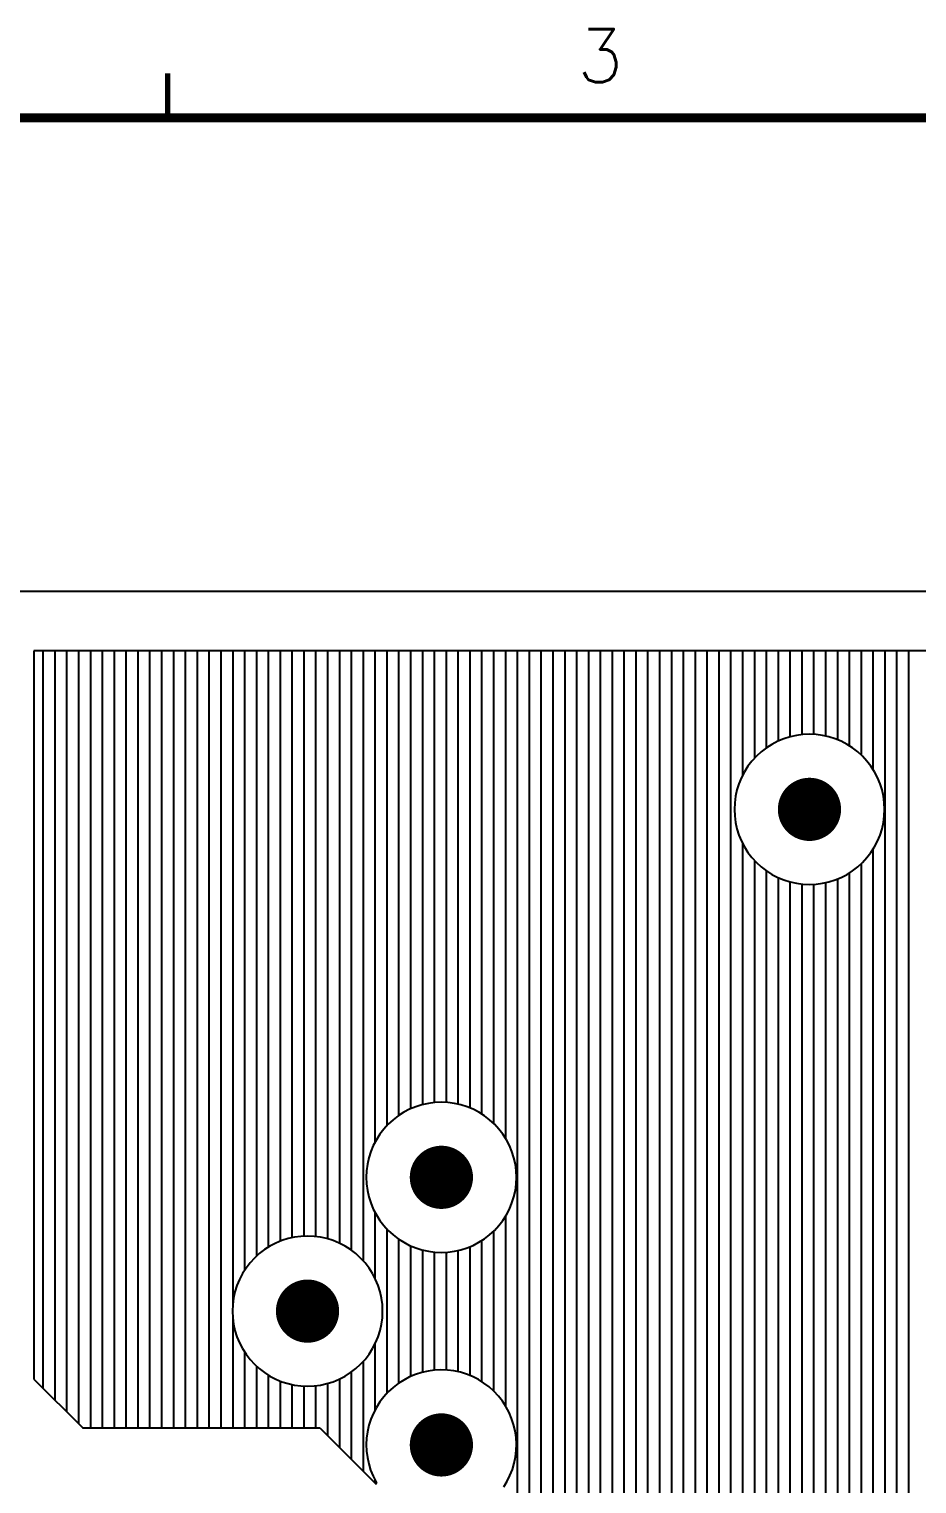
# Model space of a CAD drawing. Extents: x 295 to 953, y 10 to 290.
# Drawn here: x 581.7 to 631.7, y 208 to 290 of the extents above; entities that cross this region are included whole.
import ezdxf
from ezdxf.enums import TextEntityAlignment as Align

# ---------------------------------------------------------------- set-up
doc = ezdxf.new("R2010")
doc.units = 0
doc.header["$LTSCALE"] = 5
doc.header["$MEASUREMENT"] = 0
doc.layers.get('0').update_dxf_attribs({"linetype": 'CONTINUOUS', "lineweight": 25})
for name, color, linetype in [('ART003_PHO', 3, 'CONTINUOUS'), ('문자', 4, 'CONTINUOUS'), ('테두리', 3, 'CONTINUOUS')]:
    doc.layers.add(name, color=color, linetype=linetype)
doc.styles.get("Standard").update_dxf_attribs({"font": 'simplex.shx'})

# ---------------------------------------------------------------- blocks, each defined once
blk = doc.blocks.new('C')
at = {"layer": '테두리'}
for points, const_width in [([(112.5, 287.5), (112.5, 285)], 0.3), ([(15, 285), (15, 15), (405, 15), (405, 285), (15, 285)], 0.5)]:
    blk.add_lwpolyline(points, dxfattribs=dict(at, const_width=const_width))
at = {"layer": '문자'}
blk.add_text('3', height=3, dxfattribs=at).set_placement((136.875, 288.5), align=Align.MIDDLE)

msp = doc.modelspace()

# ---------------------------------------------------------------- linework, layer by layer
at = {"const_width": 1.782}
for points in [[(625.655, 246.901, 1), (625.655, 245.119, 1)], [(604.91, 226.156, 1), (604.91, 224.374, 1)], [(597.366, 218.612, 1), (597.366, 216.83, 1)], [(604.91, 211.068, 1), (604.91, 209.286, 1)]]:
    msp.add_lwpolyline(points, format="xyb", close=True, dxfattribs=at)
at = {"layer": 'ART003_PHO', "color": 7}
for p, q in [((822.136, 258.291), (548.896, 258.291)), ((581.938, 254.923), (581.937, 254.92)), ((581.937, 254.92), (581.937, 254.916)), ((581.937, 254.916), (581.937, 254.913)), ((581.937, 254.913), (581.937, 213.911)), ((581.939, 254.926), (581.938, 254.923)), ((581.94, 254.929), (581.939, 254.926)), ((581.942, 254.932), (581.94, 254.929)), ((581.944, 254.934), (581.942, 254.932)), ((581.946, 254.937), (581.944, 254.934)), ((581.948, 254.939), (581.946, 254.937)), ((581.95, 254.942), (581.948, 254.939)), ((581.953, 254.943), (581.95, 254.942)), ((581.955, 254.945), (581.953, 254.943)), ((581.958, 254.947), (581.955, 254.945)), ((581.961, 254.948), (581.958, 254.947)), ((581.964, 254.949), (581.961, 254.948)), ((581.968, 254.95), (581.964, 254.949)), ((581.971, 254.95), (581.968, 254.95)), ((581.974, 254.95), (581.971, 254.95)), ((822.136, 254.95), (581.974, 254.95)), ((582.455, 254.95), (582.455, 213.377)), ((583.123, 254.95), (583.123, 212.709)), ((583.791, 254.95), (583.791, 212.041)), ((584.459, 254.95), (584.459, 211.373)), ((585.128, 254.95), (585.128, 211.143)), ((585.796, 254.95), (585.796, 211.143)), ((586.464, 254.95), (586.464, 211.143)), ((587.132, 254.95), (587.132, 211.143)), ((587.801, 254.95), (587.801, 211.143)), ((588.469, 254.95), (588.469, 211.143)), ((589.137, 254.95), (589.137, 211.143)), ((589.805, 254.95), (589.805, 211.143)), ((590.474, 254.95), (590.474, 211.143)), ((591.142, 254.95), (591.142, 211.143)), ((591.81, 254.95), (591.81, 211.143)), ((592.478, 254.95), (592.478, 211.143)), ((593.147, 254.95), (593.147, 218.051)), ((593.815, 254.95), (593.815, 220.024)), ((594.483, 254.95), (594.483, 220.82)), ((595.151, 254.95), (595.151, 221.328)), ((595.82, 254.95), (595.82, 221.661)), ((596.488, 254.95), (596.488, 221.861)), ((597.156, 254.95), (597.156, 221.948)), ((597.824, 254.95), (597.824, 221.929)), ((598.493, 254.95), (598.493, 221.801)), ((599.161, 254.95), (599.161, 221.554)), ((599.829, 254.95), (599.829, 221.163)), ((600.497, 254.95), (600.497, 220.568)), ((601.166, 254.95), (601.166, 227.238)), ((601.834, 254.95), (601.834, 228.172)), ((602.502, 254.95), (602.502, 228.746)), ((603.17, 254.95), (603.17, 229.123)), ((603.839, 254.95), (603.839, 229.36)), ((604.507, 254.95), (604.507, 229.478)), ((605.175, 254.95), (605.175, 229.489)), ((605.843, 254.95), (605.843, 229.393)), ((606.512, 254.95), (606.512, 229.182)), ((607.18, 254.95), (607.18, 228.837)), ((607.848, 254.95), (607.848, 228.311)), ((608.516, 254.95), (608.516, 227.48)), ((609.185, 254.95), (609.185, 175.709)), ((609.853, 254.95), (609.853, 177.322)), ((610.521, 254.95), (610.521, 178.454)), ((611.189, 254.95), (611.189, 179.545)), ((611.858, 254.95), (611.858, 180.423)), ((612.526, 254.95), (612.526, 181.206)), ((613.194, 254.95), (613.194, 181.988)), ((613.862, 254.95), (613.862, 182.577)), ((614.531, 254.95), (614.531, 183.148)), ((615.199, 254.95), (615.199, 183.719)), ((615.867, 254.95), (615.867, 184.182)), ((616.535, 254.95), (616.535, 184.591)), ((617.204, 254.95), (617.204, 185.001)), ((617.872, 254.95), (617.872, 185.407)), ((618.54, 254.95), (618.54, 185.684)), ((619.208, 254.95), (619.208, 185.961)), ((619.877, 254.95), (619.877, 186.238)), ((620.545, 254.95), (620.545, 186.506)), ((621.213, 254.95), (621.213, 186.666)), ((621.881, 254.95), (621.881, 247.926)), ((622.55, 254.95), (622.55, 248.886)), ((623.218, 254.95), (623.218, 249.47)), ((623.886, 254.95), (623.886, 249.855)), ((624.554, 254.95), (624.554, 250.097)), ((625.223, 254.95), (625.223, 250.221)), ((625.891, 254.95), (625.891, 250.236)), ((626.559, 254.95), (626.559, 250.145)), ((627.227, 254.95), (627.227, 249.94)), ((627.896, 254.95), (627.896, 249.601)), ((628.564, 254.95), (628.564, 249.085)), ((629.232, 254.95), (629.232, 248.273)), ((629.9, 254.95), (629.9, 186.935)), ((630.569, 254.95), (630.569, 186.774)), ((631.237, 254.95), (631.237, 186.614)), ((624.92, 250.179), (624.56, 250.099)), ((624.92, 250.179), (624.56, 250.099)), ((625.286, 250.227), (624.92, 250.179)), ((625.286, 250.227), (624.92, 250.179)), ((625.655, 250.243), (625.286, 250.227)), ((625.655, 250.243), (625.286, 250.227)), ((626.024, 250.227), (625.655, 250.243)), ((626.024, 250.227), (625.655, 250.243)), ((626.39, 250.179), (626.024, 250.227)), ((626.39, 250.179), (626.024, 250.227)), ((626.751, 250.099), (626.39, 250.179)), ((626.751, 250.099), (626.39, 250.179)), ((623.228, 249.477), (622.935, 249.253)), ((623.228, 249.477), (622.935, 249.253)), ((623.539, 249.676), (623.228, 249.477)), ((623.539, 249.676), (623.228, 249.477)), ((623.867, 249.846), (623.539, 249.676)), ((623.867, 249.846), (623.539, 249.676)), ((624.208, 249.988), (623.867, 249.846)), ((624.208, 249.988), (623.867, 249.846)), ((624.56, 250.099), (624.208, 249.988)), ((624.56, 250.099), (624.208, 249.988)), ((627.103, 249.988), (626.751, 250.099)), ((627.103, 249.988), (626.751, 250.099)), ((627.444, 249.846), (627.103, 249.988)), ((627.444, 249.846), (627.103, 249.988)), ((627.771, 249.676), (627.444, 249.846)), ((627.771, 249.676), (627.444, 249.846)), ((628.083, 249.477), (627.771, 249.676)), ((628.083, 249.477), (627.771, 249.676)), ((628.376, 249.253), (628.083, 249.477)), ((628.376, 249.253), (628.083, 249.477)), ((622.413, 248.731), (622.188, 248.438)), ((622.413, 248.731), (622.188, 248.438)), ((622.663, 249.003), (622.413, 248.731)), ((622.663, 249.003), (622.413, 248.731)), ((622.935, 249.253), (622.663, 249.003)), ((622.935, 249.253), (622.663, 249.003)), ((628.648, 249.003), (628.376, 249.253)), ((628.648, 249.003), (628.376, 249.253)), ((628.897, 248.731), (628.648, 249.003)), ((628.897, 248.731), (628.648, 249.003)), ((629.122, 248.438), (628.897, 248.731)), ((629.122, 248.438), (628.897, 248.731)), ((621.82, 247.799), (621.678, 247.458)), ((621.82, 247.799), (621.678, 247.458)), ((621.99, 248.127), (621.82, 247.799)), ((621.99, 248.127), (621.82, 247.799)), ((622.188, 248.438), (621.99, 248.127)), ((622.188, 248.438), (621.99, 248.127)), ((629.321, 248.127), (629.122, 248.438)), ((629.321, 248.127), (629.122, 248.438)), ((629.491, 247.799), (629.321, 248.127)), ((629.491, 247.799), (629.321, 248.127)), ((629.632, 247.458), (629.491, 247.799)), ((629.632, 247.458), (629.491, 247.799)), ((621.567, 247.106), (621.487, 246.745)), ((621.567, 247.106), (621.487, 246.745)), ((621.678, 247.458), (621.567, 247.106)), ((621.678, 247.458), (621.567, 247.106)), ((629.743, 247.106), (629.632, 247.458)), ((629.743, 247.106), (629.632, 247.458)), ((629.823, 246.745), (629.743, 247.106)), ((629.823, 246.745), (629.743, 247.106)), ((621.439, 246.379), (621.423, 246.01)), ((621.439, 246.379), (621.423, 246.01)), ((621.487, 246.745), (621.439, 246.379)), ((621.487, 246.745), (621.439, 246.379)), ((629.872, 246.379), (629.823, 246.745)), ((629.872, 246.379), (629.823, 246.745)), ((629.888, 246.01), (629.872, 246.379)), ((629.888, 246.01), (629.872, 246.379)), ((621.423, 246.01), (621.439, 245.642)), ((621.423, 246.01), (621.439, 245.642)), ((621.439, 245.642), (621.487, 245.276)), ((621.439, 245.642), (621.487, 245.276)), ((621.487, 245.276), (621.567, 244.915)), ((621.487, 245.276), (621.567, 244.915)), ((629.743, 244.915), (629.823, 245.276)), ((629.743, 244.915), (629.823, 245.276)), ((629.823, 245.276), (629.872, 245.642)), ((629.823, 245.276), (629.872, 245.642)), ((629.872, 245.642), (629.888, 246.01)), ((629.872, 245.642), (629.888, 246.01)), ((621.567, 244.915), (621.678, 244.563)), ((621.567, 244.915), (621.678, 244.563)), ((621.678, 244.563), (621.82, 244.222)), ((621.678, 244.563), (621.82, 244.222)), ((629.491, 244.222), (629.632, 244.563)), ((629.491, 244.222), (629.632, 244.563)), ((629.632, 244.563), (629.743, 244.915)), ((629.632, 244.563), (629.743, 244.915)), ((621.82, 244.222), (621.99, 243.894)), ((621.82, 244.222), (621.99, 243.894)), ((621.881, 244.095), (621.881, 186.827)), ((621.99, 243.894), (622.188, 243.583)), ((621.99, 243.894), (622.188, 243.583)), ((629.122, 243.583), (629.321, 243.894)), ((629.122, 243.583), (629.321, 243.894)), ((629.232, 243.748), (629.232, 187.095)), ((629.321, 243.894), (629.491, 244.222)), ((629.321, 243.894), (629.491, 244.222)), ((622.188, 243.583), (622.413, 243.29)), ((622.188, 243.583), (622.413, 243.29)), ((622.413, 243.29), (622.663, 243.018)), ((622.413, 243.29), (622.663, 243.018)), ((622.55, 243.135), (622.55, 186.987)), ((622.663, 243.018), (622.935, 242.768)), ((622.663, 243.018), (622.935, 242.768)), ((628.376, 242.768), (628.648, 243.018)), ((628.376, 242.768), (628.648, 243.018)), ((628.564, 242.936), (628.564, 187.191)), ((628.648, 243.018), (628.897, 243.29)), ((628.648, 243.018), (628.897, 243.29)), ((628.897, 243.29), (629.122, 243.583)), ((628.897, 243.29), (629.122, 243.583)), ((622.935, 242.768), (623.228, 242.544)), ((622.935, 242.768), (623.228, 242.544)), ((623.218, 242.551), (623.218, 187.147)), ((623.228, 242.544), (623.539, 242.345)), ((623.228, 242.544), (623.539, 242.345)), ((623.539, 242.345), (623.867, 242.175)), ((623.539, 242.345), (623.867, 242.175)), ((623.867, 242.175), (624.208, 242.033)), ((623.867, 242.175), (624.208, 242.033)), ((623.886, 242.166), (623.886, 187.208)), ((624.208, 242.033), (624.56, 241.922)), ((624.208, 242.033), (624.56, 241.922)), ((626.751, 241.922), (627.103, 242.033)), ((626.751, 241.922), (627.103, 242.033)), ((627.103, 242.033), (627.444, 242.175)), ((627.103, 242.033), (627.444, 242.175)), ((627.227, 242.081), (627.227, 187.296)), ((627.444, 242.175), (627.771, 242.345)), ((627.444, 242.175), (627.771, 242.345)), ((627.771, 242.345), (628.083, 242.544)), ((627.771, 242.345), (628.083, 242.544)), ((627.896, 242.42), (627.896, 187.244)), ((628.083, 242.544), (628.376, 242.768)), ((628.083, 242.544), (628.376, 242.768)), ((624.554, 241.924), (624.554, 187.261)), ((624.56, 241.922), (624.92, 241.842)), ((624.56, 241.922), (624.92, 241.842)), ((624.92, 241.842), (625.286, 241.794)), ((624.92, 241.842), (625.286, 241.794)), ((625.223, 241.8), (625.223, 187.314)), ((625.286, 241.794), (625.655, 241.778)), ((625.286, 241.794), (625.655, 241.778)), ((625.655, 241.778), (626.024, 241.794)), ((625.655, 241.778), (626.024, 241.794)), ((625.891, 241.785), (625.891, 187.366)), ((626.024, 241.794), (626.39, 241.842)), ((626.024, 241.794), (626.39, 241.842)), ((626.39, 241.842), (626.751, 241.922)), ((626.39, 241.842), (626.751, 241.922)), ((626.559, 241.876), (626.559, 187.349)), ((602.794, 228.93), (602.482, 228.732)), ((602.794, 228.93), (602.482, 228.732)), ((603.121, 229.101), (602.794, 228.93)), ((603.121, 229.101), (602.794, 228.93)), ((603.462, 229.242), (603.121, 229.101)), ((603.462, 229.242), (603.121, 229.101)), ((603.814, 229.353), (603.462, 229.242)), ((603.814, 229.353), (603.462, 229.242)), ((604.175, 229.433), (603.814, 229.353)), ((604.175, 229.433), (603.814, 229.353)), ((604.541, 229.481), (604.175, 229.433)), ((604.541, 229.481), (604.175, 229.433)), ((604.91, 229.497), (604.541, 229.481)), ((604.91, 229.497), (604.541, 229.481)), ((605.279, 229.481), (604.91, 229.497)), ((605.279, 229.481), (604.91, 229.497)), ((605.645, 229.433), (605.279, 229.481)), ((605.645, 229.433), (605.279, 229.481)), ((606.005, 229.353), (605.645, 229.433)), ((606.005, 229.353), (605.645, 229.433)), ((606.357, 229.242), (606.005, 229.353)), ((606.357, 229.242), (606.005, 229.353)), ((606.699, 229.101), (606.357, 229.242)), ((606.699, 229.101), (606.357, 229.242)), ((607.026, 228.93), (606.699, 229.101)), ((607.026, 228.93), (606.699, 229.101)), ((607.337, 228.732), (607.026, 228.93)), ((607.337, 228.732), (607.026, 228.93)), ((601.917, 228.258), (601.668, 227.986)), ((601.917, 228.258), (601.668, 227.986)), ((602.189, 228.507), (601.917, 228.258)), ((602.189, 228.507), (601.917, 228.258)), ((602.482, 228.732), (602.189, 228.507)), ((602.482, 228.732), (602.189, 228.507)), ((607.63, 228.507), (607.337, 228.732)), ((607.63, 228.507), (607.337, 228.732)), ((607.903, 228.258), (607.63, 228.507)), ((607.903, 228.258), (607.63, 228.507)), ((608.152, 227.986), (607.903, 228.258)), ((608.152, 227.986), (607.903, 228.258)), ((601.245, 227.381), (601.074, 227.054)), ((601.245, 227.381), (601.074, 227.054)), ((601.443, 227.693), (601.245, 227.381)), ((601.443, 227.693), (601.245, 227.381)), ((601.668, 227.986), (601.443, 227.693)), ((601.668, 227.986), (601.443, 227.693)), ((608.377, 227.693), (608.152, 227.986)), ((608.377, 227.693), (608.152, 227.986)), ((608.575, 227.381), (608.377, 227.693)), ((608.575, 227.381), (608.377, 227.693)), ((608.746, 227.054), (608.575, 227.381)), ((608.746, 227.054), (608.575, 227.381)), ((600.933, 226.713), (600.822, 226.36)), ((600.933, 226.713), (600.822, 226.36)), ((601.074, 227.054), (600.933, 226.713)), ((601.074, 227.054), (600.933, 226.713)), ((608.887, 226.713), (608.746, 227.054)), ((608.887, 226.713), (608.746, 227.054)), ((608.998, 226.36), (608.887, 226.713)), ((608.998, 226.36), (608.887, 226.713)), ((600.694, 225.634), (600.678, 225.265)), ((600.694, 225.634), (600.678, 225.265)), ((600.742, 226), (600.694, 225.634)), ((600.742, 226), (600.694, 225.634)), ((600.822, 226.36), (600.742, 226)), ((600.822, 226.36), (600.742, 226)), ((609.078, 226), (608.998, 226.36)), ((609.078, 226), (608.998, 226.36)), ((609.126, 225.634), (609.078, 226)), ((609.126, 225.634), (609.078, 226)), ((609.142, 225.265), (609.126, 225.634)), ((609.142, 225.265), (609.126, 225.634)), ((600.678, 225.265), (600.694, 224.896)), ((600.678, 225.265), (600.694, 224.896)), ((600.694, 224.896), (600.742, 224.53)), ((600.694, 224.896), (600.742, 224.53)), ((609.078, 224.53), (609.126, 224.896)), ((609.078, 224.53), (609.126, 224.896)), ((609.126, 224.896), (609.142, 225.265)), ((609.126, 224.896), (609.142, 225.265)), ((600.742, 224.53), (600.822, 224.17)), ((600.742, 224.53), (600.822, 224.17)), ((600.822, 224.17), (600.933, 223.818)), ((600.822, 224.17), (600.933, 223.818)), ((608.887, 223.818), (608.998, 224.17)), ((608.887, 223.818), (608.998, 224.17)), ((608.998, 224.17), (609.078, 224.53)), ((608.998, 224.17), (609.078, 224.53)), ((600.933, 223.818), (601.074, 223.476)), ((600.933, 223.818), (601.074, 223.476)), ((601.074, 223.476), (601.245, 223.149)), ((601.074, 223.476), (601.245, 223.149)), ((601.166, 223.292), (601.166, 219.585)), ((601.245, 223.149), (601.443, 222.837)), ((601.245, 223.149), (601.443, 222.837)), ((608.377, 222.837), (608.575, 223.149)), ((608.377, 222.837), (608.575, 223.149)), ((608.575, 223.149), (608.746, 223.476)), ((608.575, 223.149), (608.746, 223.476)), ((608.746, 223.476), (608.887, 223.818)), ((608.746, 223.476), (608.887, 223.818)), ((601.443, 222.837), (601.668, 222.545)), ((601.443, 222.837), (601.668, 222.545)), ((601.668, 222.545), (601.917, 222.272)), ((601.668, 222.545), (601.917, 222.272)), ((601.834, 222.358), (601.834, 213.084)), ((607.903, 222.272), (608.152, 222.545)), ((607.903, 222.272), (608.152, 222.545)), ((608.152, 222.545), (608.377, 222.837)), ((608.152, 222.545), (608.377, 222.837)), ((608.516, 223.05), (608.516, 212.392)), ((595.577, 221.557), (595.25, 221.387)), ((595.577, 221.557), (595.25, 221.387)), ((595.919, 221.698), (595.577, 221.557)), ((595.919, 221.698), (595.577, 221.557)), ((596.271, 221.809), (595.919, 221.698)), ((596.271, 221.809), (595.919, 221.698)), ((596.631, 221.889), (596.271, 221.809)), ((596.631, 221.889), (596.271, 221.809)), ((596.997, 221.937), (596.631, 221.889)), ((596.997, 221.937), (596.631, 221.889)), ((597.366, 221.954), (596.997, 221.937)), ((597.366, 221.954), (596.997, 221.937)), ((597.735, 221.937), (597.366, 221.954)), ((597.735, 221.937), (597.366, 221.954)), ((598.101, 221.889), (597.735, 221.937)), ((598.101, 221.889), (597.735, 221.937)), ((598.461, 221.809), (598.101, 221.889)), ((598.461, 221.809), (598.101, 221.889)), ((598.814, 221.698), (598.461, 221.809)), ((598.814, 221.698), (598.461, 221.809)), ((599.155, 221.557), (598.814, 221.698)), ((599.155, 221.557), (598.814, 221.698)), ((599.482, 221.387), (599.155, 221.557)), ((599.482, 221.387), (599.155, 221.557)), ((601.917, 222.272), (602.189, 222.023)), ((601.917, 222.272), (602.189, 222.023)), ((602.189, 222.023), (602.482, 221.798)), ((602.189, 222.023), (602.482, 221.798)), ((602.482, 221.798), (602.794, 221.6)), ((602.482, 221.798), (602.794, 221.6)), ((602.502, 221.784), (602.502, 213.658)), ((602.794, 221.6), (603.121, 221.429)), ((602.794, 221.6), (603.121, 221.429)), ((606.699, 221.429), (607.026, 221.6)), ((606.699, 221.429), (607.026, 221.6)), ((607.026, 221.6), (607.337, 221.798)), ((607.026, 221.6), (607.337, 221.798)), ((607.18, 221.693), (607.18, 213.749)), ((607.337, 221.798), (607.63, 222.023)), ((607.337, 221.798), (607.63, 222.023)), ((607.63, 222.023), (607.903, 222.272)), ((607.63, 222.023), (607.903, 222.272)), ((607.848, 222.219), (607.848, 213.223)), ((594.373, 220.714), (594.124, 220.442)), ((594.373, 220.714), (594.124, 220.442)), ((594.646, 220.963), (594.373, 220.714)), ((594.646, 220.963), (594.373, 220.714)), ((594.939, 221.188), (594.646, 220.963)), ((594.939, 221.188), (594.646, 220.963)), ((595.25, 221.387), (594.939, 221.188)), ((595.25, 221.387), (594.939, 221.188)), ((599.794, 221.188), (599.482, 221.387)), ((599.794, 221.188), (599.482, 221.387)), ((600.087, 220.963), (599.794, 221.188)), ((600.087, 220.963), (599.794, 221.188)), ((600.359, 220.714), (600.087, 220.963)), ((600.359, 220.714), (600.087, 220.963)), ((600.608, 220.442), (600.359, 220.714)), ((600.608, 220.442), (600.359, 220.714)), ((603.121, 221.429), (603.462, 221.288)), ((603.121, 221.429), (603.462, 221.288)), ((603.17, 221.407), (603.17, 214.036)), ((603.462, 221.288), (603.814, 221.177)), ((603.462, 221.288), (603.814, 221.177)), ((603.814, 221.177), (604.175, 221.097)), ((603.814, 221.177), (604.175, 221.097)), ((603.839, 221.171), (603.839, 214.272)), ((604.175, 221.097), (604.541, 221.049)), ((604.175, 221.097), (604.541, 221.049)), ((604.507, 221.052), (604.507, 214.391)), ((604.541, 221.049), (604.91, 221.033)), ((604.541, 221.049), (604.91, 221.033)), ((604.91, 221.033), (605.279, 221.049)), ((604.91, 221.033), (605.279, 221.049)), ((605.175, 221.041), (605.175, 214.401)), ((605.279, 221.049), (605.645, 221.097)), ((605.279, 221.049), (605.645, 221.097)), ((605.645, 221.097), (606.005, 221.177)), ((605.645, 221.097), (606.005, 221.177)), ((605.843, 221.137), (605.843, 214.306)), ((606.005, 221.177), (606.357, 221.288)), ((606.005, 221.177), (606.357, 221.288)), ((606.357, 221.288), (606.699, 221.429)), ((606.357, 221.288), (606.699, 221.429)), ((606.512, 221.348), (606.512, 214.095)), ((593.701, 219.837), (593.53, 219.51)), ((593.701, 219.837), (593.53, 219.51)), ((593.899, 220.149), (593.701, 219.837)), ((593.899, 220.149), (593.701, 219.837)), ((594.124, 220.442), (593.899, 220.149)), ((594.124, 220.442), (593.899, 220.149)), ((600.833, 220.149), (600.608, 220.442)), ((600.833, 220.149), (600.608, 220.442)), ((601.031, 219.837), (600.833, 220.149)), ((601.031, 219.837), (600.833, 220.149)), ((601.202, 219.51), (601.031, 219.837)), ((601.202, 219.51), (601.031, 219.837)), ((593.389, 219.169), (593.278, 218.817)), ((593.389, 219.169), (593.278, 218.817)), ((593.53, 219.51), (593.389, 219.169)), ((593.53, 219.51), (593.389, 219.169)), ((601.343, 219.169), (601.202, 219.51)), ((601.343, 219.169), (601.202, 219.51)), ((601.454, 218.817), (601.343, 219.169)), ((601.454, 218.817), (601.343, 219.169)), ((593.198, 218.456), (593.15, 218.09)), ((593.198, 218.456), (593.15, 218.09)), ((593.278, 218.817), (593.198, 218.456)), ((593.278, 218.817), (593.198, 218.456)), ((601.534, 218.456), (601.454, 218.817)), ((601.534, 218.456), (601.454, 218.817)), ((601.582, 218.09), (601.534, 218.456)), ((601.582, 218.09), (601.534, 218.456)), ((593.15, 218.09), (593.134, 217.721)), ((593.15, 218.09), (593.134, 217.721)), ((593.134, 217.721), (593.15, 217.352)), ((593.134, 217.721), (593.15, 217.352)), ((593.147, 217.391), (593.147, 211.143)), ((593.15, 217.352), (593.198, 216.986)), ((593.15, 217.352), (593.198, 216.986)), ((601.534, 216.986), (601.582, 217.352)), ((601.534, 216.986), (601.582, 217.352)), ((601.598, 217.721), (601.582, 218.09)), ((601.598, 217.721), (601.582, 218.09)), ((601.582, 217.352), (601.598, 217.721)), ((601.582, 217.352), (601.598, 217.721)), ((593.198, 216.986), (593.278, 216.626)), ((593.198, 216.986), (593.278, 216.626)), ((593.278, 216.626), (593.389, 216.274)), ((593.278, 216.626), (593.389, 216.274)), ((601.343, 216.274), (601.454, 216.626)), ((601.343, 216.274), (601.454, 216.626)), ((601.454, 216.626), (601.534, 216.986)), ((601.454, 216.626), (601.534, 216.986)), ((593.389, 216.274), (593.53, 215.933)), ((593.389, 216.274), (593.53, 215.933)), ((593.53, 215.933), (593.701, 215.605)), ((593.53, 215.933), (593.701, 215.605)), ((601.031, 215.605), (601.202, 215.933)), ((601.031, 215.605), (601.202, 215.933)), ((601.166, 215.857), (601.166, 212.151)), ((601.202, 215.933), (601.343, 216.274)), ((601.202, 215.933), (601.343, 216.274)), ((593.701, 215.605), (593.899, 215.294)), ((593.701, 215.605), (593.899, 215.294)), ((593.815, 215.419), (593.815, 211.143)), ((593.899, 215.294), (594.124, 215.001)), ((593.899, 215.294), (594.124, 215.001)), ((594.124, 215.001), (594.373, 214.729)), ((594.124, 215.001), (594.373, 214.729)), ((600.359, 214.729), (600.608, 215.001)), ((600.359, 214.729), (600.608, 215.001)), ((600.608, 215.001), (600.833, 215.294)), ((600.608, 215.001), (600.833, 215.294)), ((600.833, 215.294), (601.031, 215.605)), ((600.833, 215.294), (601.031, 215.605)), ((594.373, 214.729), (594.646, 214.479)), ((594.373, 214.729), (594.646, 214.479)), ((594.483, 214.623), (594.483, 211.143)), ((594.646, 214.479), (594.939, 214.254)), ((594.646, 214.479), (594.939, 214.254)), ((594.939, 214.254), (595.25, 214.056)), ((594.939, 214.254), (595.25, 214.056)), ((595.151, 214.115), (595.151, 211.143)), ((599.482, 214.056), (599.794, 214.254)), ((599.482, 214.056), (599.794, 214.254)), ((599.794, 214.254), (600.087, 214.479)), ((599.794, 214.254), (600.087, 214.479)), ((599.829, 214.28), (599.829, 209.368)), ((600.087, 214.479), (600.359, 214.729)), ((600.087, 214.479), (600.359, 214.729)), ((600.497, 214.874), (600.497, 208.7)), ((603.45, 214.15), (603.111, 214.008)), ((603.8, 214.261), (603.45, 214.15)), ((604.158, 214.342), (603.8, 214.261)), ((604.521, 214.392), (604.158, 214.342)), ((604.888, 214.409), (604.521, 214.392)), ((605.255, 214.395), (604.888, 214.409)), ((605.619, 214.35), (605.255, 214.395)), ((605.978, 214.273), (605.619, 214.35)), ((606.328, 214.165), (605.978, 214.273)), ((606.668, 214.027), (606.328, 214.165)), ((581.937, 213.911), (581.937, 213.907)), ((581.937, 213.907), (581.937, 213.904)), ((581.937, 213.904), (581.938, 213.901)), ((581.938, 213.901), (581.939, 213.898)), ((581.939, 213.898), (581.94, 213.895)), ((581.94, 213.895), (581.942, 213.892)), ((581.942, 213.892), (581.944, 213.889)), ((581.944, 213.889), (581.946, 213.887)), ((581.946, 213.887), (581.948, 213.884)), ((581.948, 213.884), (584.679, 211.154)), ((595.25, 214.056), (595.577, 213.885)), ((595.25, 214.056), (595.577, 213.885)), ((595.577, 213.885), (595.919, 213.744)), ((595.577, 213.885), (595.919, 213.744)), ((595.82, 213.782), (595.82, 211.143)), ((595.919, 213.744), (596.271, 213.633)), ((595.919, 213.744), (596.271, 213.633)), ((596.271, 213.633), (596.631, 213.553)), ((596.271, 213.633), (596.631, 213.553)), ((596.488, 213.581), (596.488, 211.143)), ((596.631, 213.553), (596.997, 213.505)), ((596.631, 213.553), (596.997, 213.505)), ((596.997, 213.505), (597.366, 213.489)), ((596.997, 213.505), (597.366, 213.489)), ((597.156, 213.494), (597.156, 211.143)), ((597.366, 213.489), (597.735, 213.505)), ((597.366, 213.489), (597.735, 213.505)), ((597.735, 213.505), (598.101, 213.553)), ((597.735, 213.505), (598.101, 213.553)), ((597.824, 213.514), (597.824, 211.143)), ((598.101, 213.553), (598.461, 213.633)), ((598.101, 213.553), (598.461, 213.633)), ((598.461, 213.633), (598.814, 213.744)), ((598.461, 213.633), (598.814, 213.744)), ((598.493, 213.642), (598.493, 210.704)), ((598.814, 213.744), (599.155, 213.885)), ((598.814, 213.744), (599.155, 213.885)), ((599.155, 213.885), (599.482, 214.056)), ((599.155, 213.885), (599.482, 214.056)), ((599.161, 213.888), (599.161, 210.036)), ((602.186, 213.416), (601.916, 213.168)), ((602.477, 213.64), (602.186, 213.416)), ((602.786, 213.838), (602.477, 213.64)), ((603.111, 214.008), (602.786, 213.838)), ((606.995, 213.86), (606.668, 214.027)), ((607.307, 213.666), (606.995, 213.86)), ((607.6, 213.445), (607.307, 213.666)), ((607.873, 213.2), (607.6, 213.445)), ((601.444, 212.607), (601.247, 212.297)), ((601.668, 212.898), (601.444, 212.607)), ((601.916, 213.168), (601.668, 212.898)), ((608.123, 212.931), (607.873, 213.2)), ((608.35, 212.643), (608.123, 212.931)), ((608.551, 212.335), (608.35, 212.643)), ((600.936, 211.633), (600.825, 211.283)), ((601.077, 211.972), (600.936, 211.633)), ((601.247, 212.297), (601.077, 211.972)), ((608.724, 212.012), (608.551, 212.335)), ((608.868, 211.675), (608.724, 212.012)), ((608.983, 211.326), (608.868, 211.675)), ((584.679, 211.154), (584.681, 211.151)), ((584.681, 211.151), (584.684, 211.149)), ((584.684, 211.149), (584.686, 211.148)), ((584.686, 211.148), (584.689, 211.146)), ((584.689, 211.146), (584.692, 211.145)), ((584.692, 211.145), (584.695, 211.144)), ((584.695, 211.144), (584.698, 211.143)), ((584.698, 211.143), (584.702, 211.143)), ((584.702, 211.143), (584.705, 211.143)), ((584.705, 211.143), (598.054, 211.143)), ((598.054, 211.143), (601.194, 208.003)), ((600.744, 210.925), (600.695, 210.562)), ((600.825, 211.283), (600.744, 210.925)), ((609.068, 210.969), (608.983, 211.326)), ((609.12, 210.606), (609.068, 210.969)), ((600.695, 210.562), (600.678, 210.195)), ((600.678, 210.195), (600.692, 209.828)), ((609.142, 210.239), (609.12, 210.606)), ((609.131, 209.872), (609.142, 210.239)), ((600.692, 209.828), (600.738, 209.464)), ((600.738, 209.464), (600.816, 209.105)), ((609.015, 209.148), (609.089, 209.508)), ((609.089, 209.508), (609.131, 209.872)), ((600.816, 209.105), (600.924, 208.755)), ((600.924, 208.755), (601.062, 208.415)), ((601.062, 208.415), (601.252, 208.048)), ((608.612, 208.127), (608.776, 208.455)), ((608.776, 208.455), (608.911, 208.797)), ((608.911, 208.797), (609.015, 209.148)), ((601.166, 208.204), (601.166, 208.031)), ((601.194, 208.003), (601.196, 208.001)), ((601.196, 208.001), (601.199, 207.999)), ((601.199, 207.999), (601.201, 207.998)), ((601.201, 207.998), (601.204, 207.996)), ((601.204, 207.996), (601.207, 207.995)), ((601.207, 207.995), (601.21, 207.994)), ((601.21, 207.994), (601.213, 207.993)), ((601.213, 207.993), (601.216, 207.993)), ((601.216, 207.993), (601.219, 207.992)), ((601.219, 207.992), (601.222, 207.992)), ((601.222, 207.992), (601.226, 207.993)), ((601.226, 207.993), (601.229, 207.993)), ((601.229, 207.993), (601.232, 207.994)), ((601.232, 207.994), (601.235, 207.995)), ((601.235, 207.995), (601.237, 207.997)), ((601.237, 207.997), (601.24, 207.998)), ((601.24, 207.998), (601.243, 208)), ((601.243, 208), (601.245, 208.002)), ((601.245, 208.002), (601.247, 208.004)), ((601.247, 208.004), (601.249, 208.007)), ((601.249, 208.007), (601.251, 208.009)), ((601.251, 208.009), (601.253, 208.012)), ((601.254, 208.045), (601.252, 208.048)), ((601.253, 208.012), (601.254, 208.015)), ((601.255, 208.042), (601.254, 208.045)), ((601.254, 208.015), (601.255, 208.018)), ((601.256, 208.039), (601.255, 208.042)), ((601.255, 208.018), (601.256, 208.021)), ((601.257, 208.036), (601.256, 208.039)), ((601.256, 208.021), (601.257, 208.024)), ((601.257, 208.033), (601.257, 208.036)), ((601.257, 208.03), (601.257, 208.033)), ((601.257, 208.027), (601.257, 208.03)), ((601.257, 208.024), (601.257, 208.027)), ((608.421, 207.814), (608.612, 208.127))]:
    msp.add_line(p, q, dxfattribs=at)

# ---------------------------------------------------------------- block references
msp.add_blockref('C', (476.978, 0))

doc.saveas('drawing.dxf')
